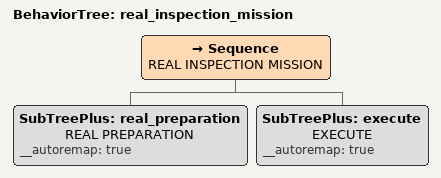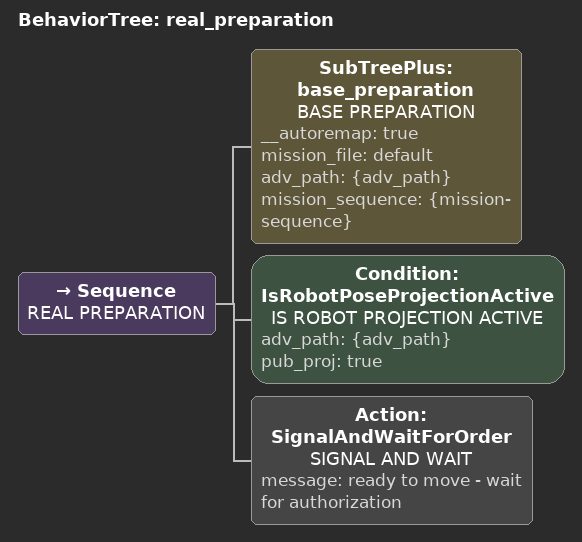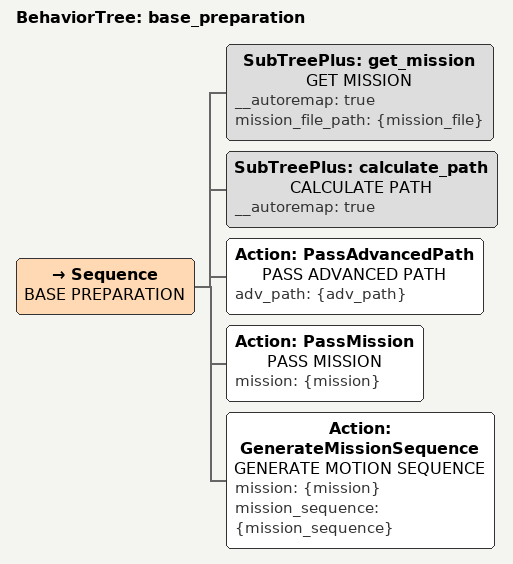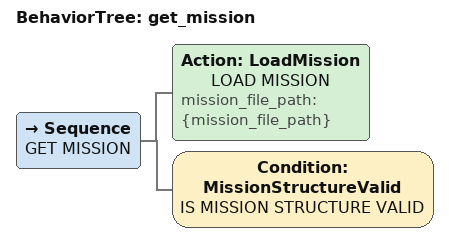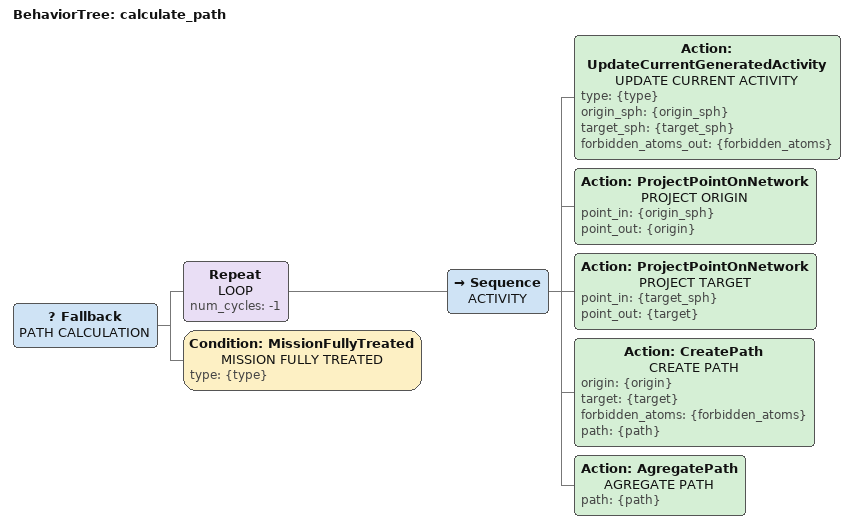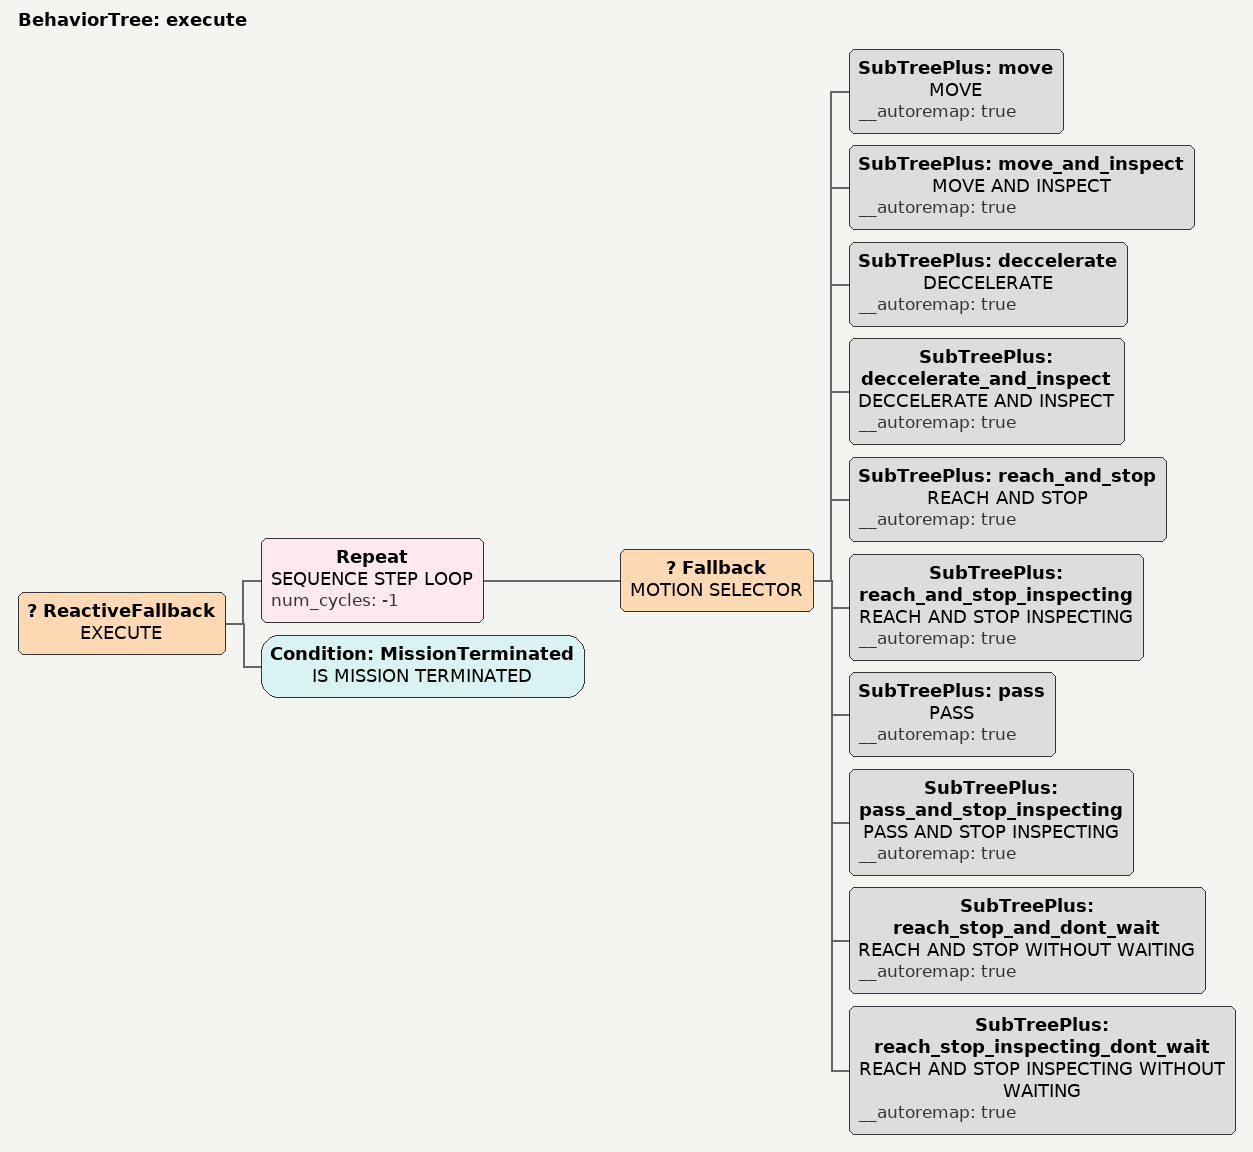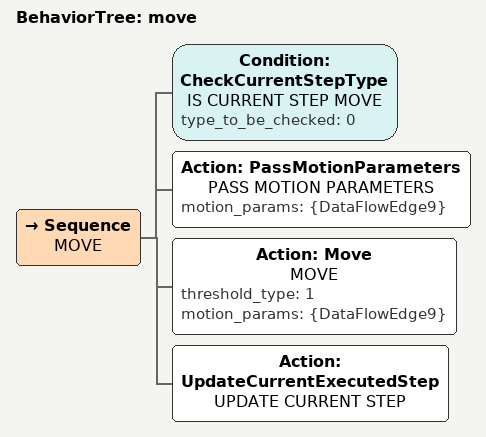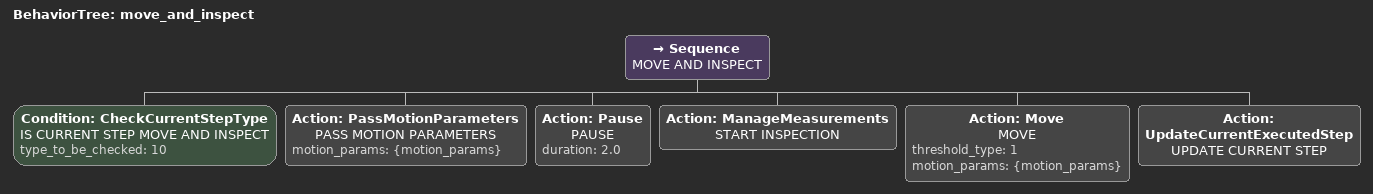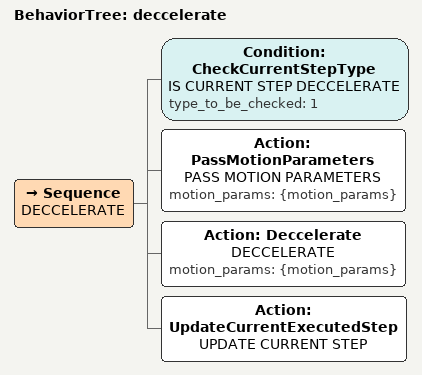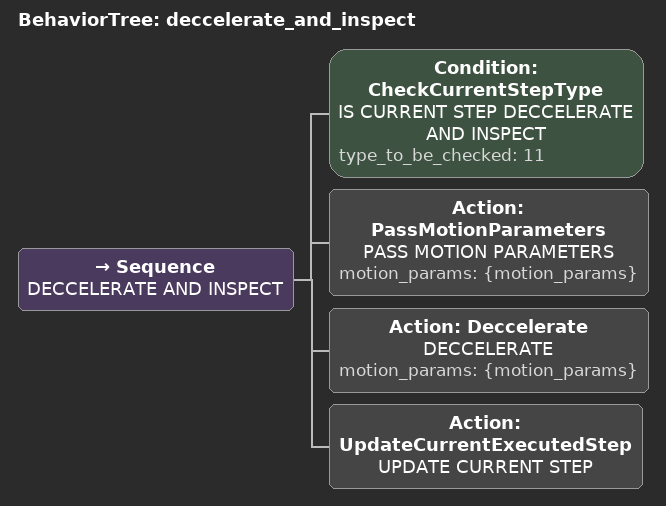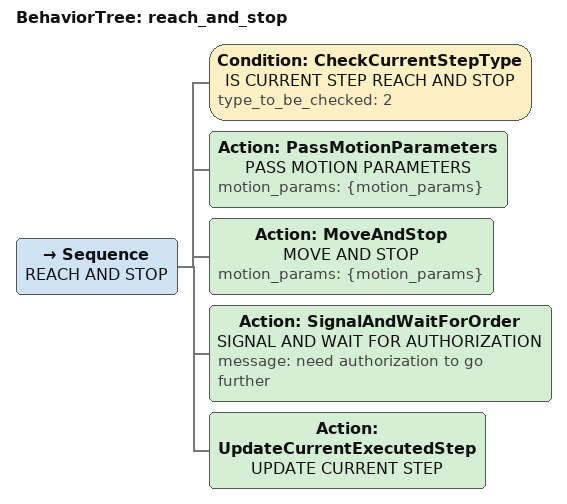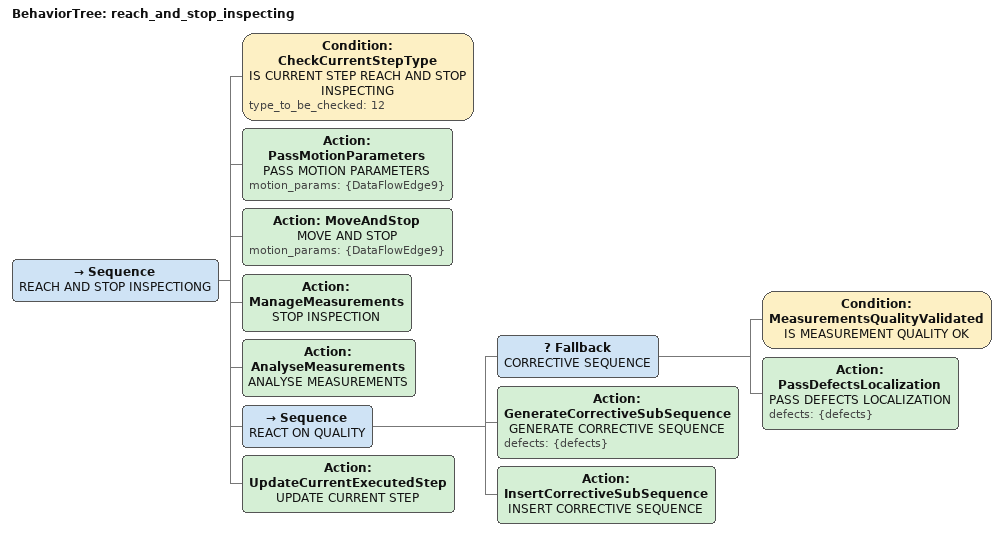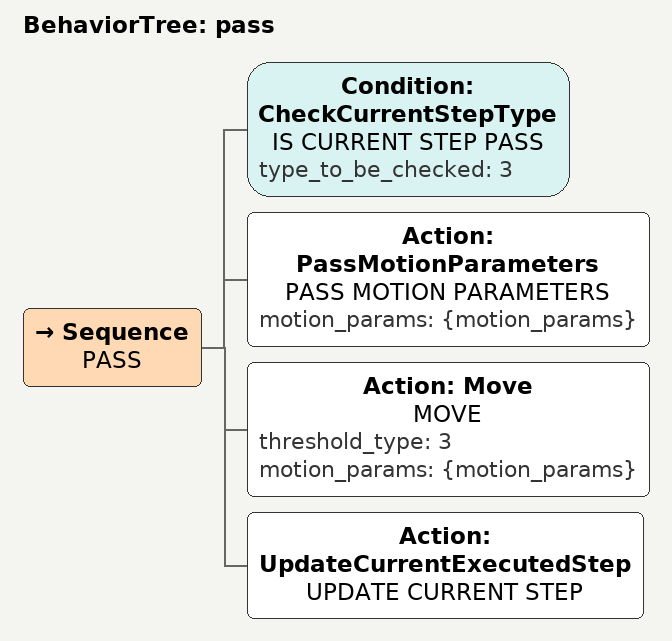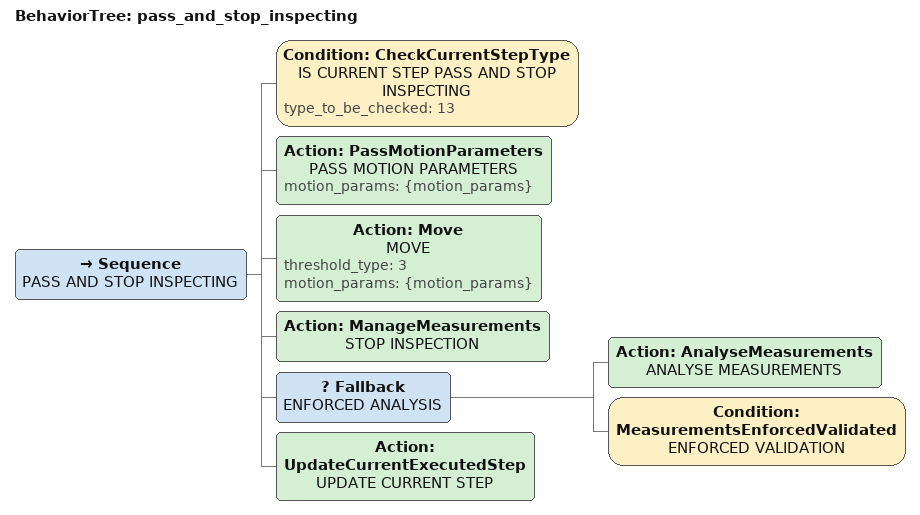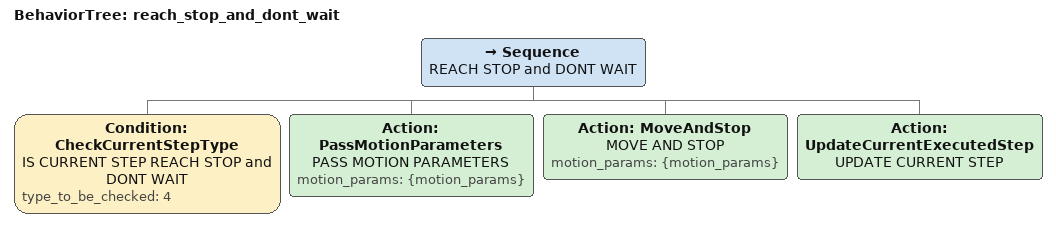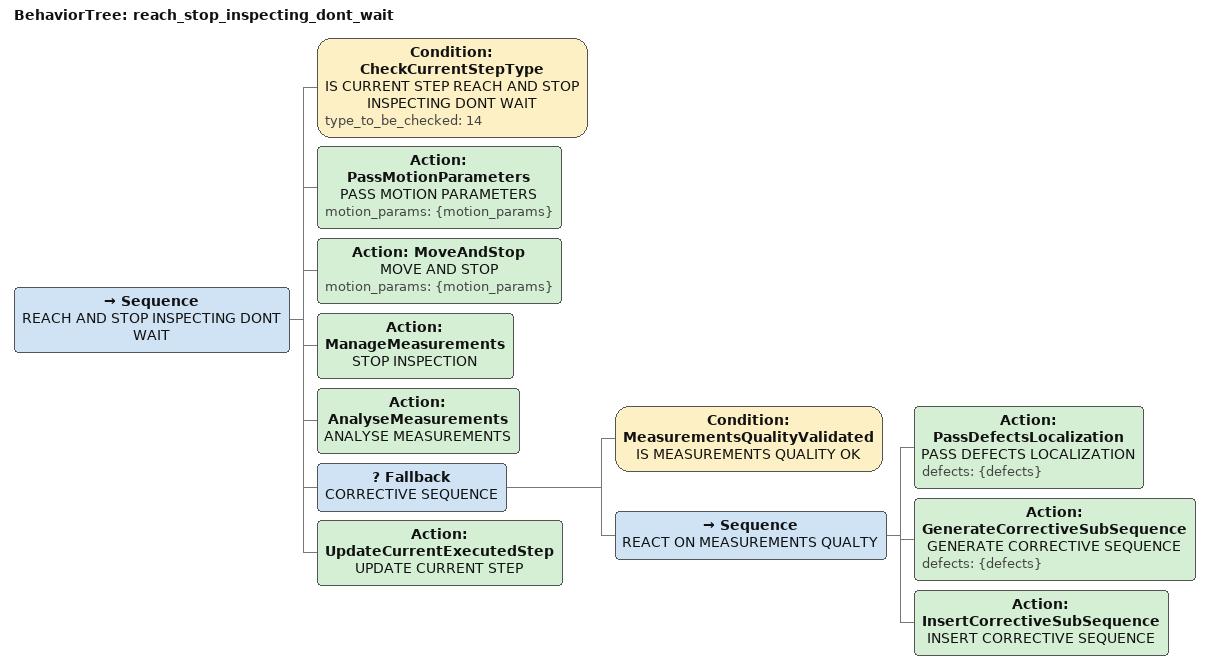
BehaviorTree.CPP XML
<?xml version="1.0" encoding="ASCII"?>
<root main_tree_to_execute="real_inspection_mission">
  <BehaviorTree ID="real_inspection_mission">
    <Sequence name="REAL INSPECTION MISSION">
      <SubTreePlus name="REAL PREPARATION" ID="real_preparation" __autoremap="true"/>
      <SubTreePlus name="EXECUTE" ID="execute" __autoremap="true"/>
    </Sequence>
  </BehaviorTree>
  <BehaviorTree ID="real_preparation">
    <Sequence name="REAL PREPARATION">
      <SubTreePlus name="BASE PREPARATION" ID="base_preparation" __autoremap="true" mission_file="default" adv_path="{adv_path}" mission_sequence="{mission-sequence}"/>
      <Condition name="IS ROBOT PROJECTION ACTIVE" ID="IsRobotPoseProjectionActive" adv_path="{adv_path}" pub_proj="true"/>
      <Action name="SIGNAL AND WAIT" ID="SignalAndWaitForOrder" message="ready to move - wait for authorization"/>
    </Sequence>
  </BehaviorTree>
  <BehaviorTree ID="base_preparation">
    <Sequence name="BASE PREPARATION">
      <SubTreePlus name="GET MISSION" ID="get_mission" __autoremap="true" mission_file_path="{mission_file}"/>
      <SubTreePlus name="CALCULATE PATH" ID="calculate_path" __autoremap="true"/>
      <Action name="PASS ADVANCED PATH" ID="PassAdvancedPath" adv_path="{adv_path}"/>
      <Action name="PASS MISSION" ID="PassMission" mission="{mission}"/>
      <Action name="GENERATE MOTION SEQUENCE" ID="GenerateMissionSequence" mission="{mission}" mission_sequence="{mission_sequence}"/>
    </Sequence>
  </BehaviorTree>
  <BehaviorTree ID="get_mission">
    <Sequence name="GET MISSION">
      <Action name="LOAD MISSION" ID="LoadMission" mission_file_path="{mission_file_path}"/>
      <Condition name="IS MISSION STRUCTURE VALID" ID="MissionStructureValid"/>
    </Sequence>
  </BehaviorTree>
  <BehaviorTree ID="calculate_path">
    <Fallback name="PATH CALCULATION">
      <Repeat name="LOOP" num_cycles="-1">
        <Sequence name="ACTIVITY">
          <Action name="UPDATE CURRENT ACTIVITY" ID="UpdateCurrentGeneratedActivity" type="{type}" origin_sph="{origin_sph}" target_sph="{target_sph}" forbidden_atoms_out="{forbidden_atoms}"/>
          <Action name="PROJECT ORIGIN" ID="ProjectPointOnNetwork" point_in="{origin_sph}" point_out="{origin}"/>
          <Action name="PROJECT TARGET" ID="ProjectPointOnNetwork" point_in="{target_sph}" point_out="{target}"/>
          <Action name="CREATE PATH" ID="CreatePath" origin="{origin}" target="{target}" forbidden_atoms="{forbidden_atoms}" path="{path}"/>
          <Action name="AGREGATE PATH" ID="AgregatePath" path="{path}"/>
        </Sequence>
      </Repeat>
      <Condition name="MISSION FULLY TREATED" ID="MissionFullyTreated" type="{type}"/>
    </Fallback>
  </BehaviorTree>
  <BehaviorTree ID="execute">
    <ReactiveFallback name="EXECUTE">
      <Repeat name="SEQUENCE STEP LOOP" num_cycles="-1">
        <Fallback name="MOTION SELECTOR">
          <SubTreePlus name="MOVE" ID="move" __autoremap="true"/>
          <SubTreePlus name="MOVE AND INSPECT" ID="move_and_inspect" __autoremap="true"/>
          <SubTreePlus name="DECCELERATE" ID="deccelerate" __autoremap="true"/>
          <SubTreePlus name="DECCELERATE AND INSPECT" ID="deccelerate_and_inspect" __autoremap="true"/>
          <SubTreePlus name="REACH AND STOP" ID="reach_and_stop" __autoremap="true"/>
          <SubTreePlus name="REACH AND STOP INSPECTING" ID="reach_and_stop_inspecting" __autoremap="true"/>
          <SubTreePlus name="PASS" ID="pass" __autoremap="true"/>
          <SubTreePlus name="PASS AND STOP INSPECTING" ID="pass_and_stop_inspecting" __autoremap="true"/>
          <SubTreePlus name="REACH AND STOP WITHOUT WAITING" ID="reach_stop_and_dont_wait" __autoremap="true"/>
          <SubTreePlus name="REACH AND STOP INSPECTING WITHOUT WAITING" ID="reach_stop_inspecting_dont_wait" __autoremap="true"/>
        </Fallback>
      </Repeat>
      <Condition name="IS MISSION TERMINATED" ID="MissionTerminated"/>
    </ReactiveFallback>
  </BehaviorTree>
  <BehaviorTree ID="move">
    <Sequence name="MOVE">
      <Condition name="IS CURRENT STEP MOVE" ID="CheckCurrentStepType" type_to_be_checked="0"/>
      <Action name="PASS MOTION PARAMETERS" ID="PassMotionParameters" motion_params="{DataFlowEdge9}"/>
      <Action name="MOVE" ID="Move" threshold_type="1" motion_params="{DataFlowEdge9}"/>
      <Action name="UPDATE CURRENT STEP" ID="UpdateCurrentExecutedStep"/>
    </Sequence>
  </BehaviorTree>
  <BehaviorTree ID="move_and_inspect">
    <Sequence name="MOVE AND INSPECT">
      <Condition name="IS CURRENT STEP MOVE AND INSPECT" ID="CheckCurrentStepType" type_to_be_checked="10"/>
      <Action name="PASS MOTION PARAMETERS" ID="PassMotionParameters" motion_params="{motion_params}"/>
      <Action name="PAUSE" ID="Pause" duration="2.0"/>
      <Action name="START INSPECTION" ID="ManageMeasurements"/>
      <Action name="MOVE" ID="Move" threshold_type="1" motion_params="{motion_params}"/>
      <Action name="UPDATE CURRENT STEP" ID="UpdateCurrentExecutedStep"/>
    </Sequence>
  </BehaviorTree>
  <BehaviorTree ID="deccelerate">
    <Sequence name="DECCELERATE">
      <Condition name="IS CURRENT STEP DECCELERATE" ID="CheckCurrentStepType" type_to_be_checked="1"/>
      <Action name="PASS MOTION PARAMETERS" ID="PassMotionParameters" motion_params="{motion_params}"/>
      <Action name="DECCELERATE" ID="Deccelerate" motion_params="{motion_params}"/>
      <Action name="UPDATE CURRENT STEP" ID="UpdateCurrentExecutedStep"/>
    </Sequence>
  </BehaviorTree>
  <BehaviorTree ID="deccelerate_and_inspect">
    <Sequence name="DECCELERATE AND INSPECT">
      <Condition name="IS CURRENT STEP DECCELERATE AND INSPECT" ID="CheckCurrentStepType" type_to_be_checked="11"/>
      <Action name="PASS MOTION PARAMETERS" ID="PassMotionParameters" motion_params="{motion_params}"/>
      <Action name="DECCELERATE" ID="Deccelerate" motion_params="{motion_params}"/>
      <Action name="UPDATE CURRENT STEP" ID="UpdateCurrentExecutedStep"/>
    </Sequence>
  </BehaviorTree>
  <BehaviorTree ID="reach_and_stop">
    <Sequence name="REACH AND STOP">
      <Condition name="IS CURRENT STEP REACH AND STOP" ID="CheckCurrentStepType" type_to_be_checked="2"/>
      <Action name="PASS MOTION PARAMETERS" ID="PassMotionParameters" motion_params="{motion_params}"/>
      <Action name="MOVE AND STOP" ID="MoveAndStop" motion_params="{motion_params}"/>
      <Action name="SIGNAL AND WAIT FOR AUTHORIZATION" ID="SignalAndWaitForOrder" message="need authorization to go further"/>
      <Action name="UPDATE CURRENT STEP" ID="UpdateCurrentExecutedStep"/>
    </Sequence>
  </BehaviorTree>
  <BehaviorTree ID="reach_and_stop_inspecting">
    <Sequence name="REACH AND STOP INSPECTIONG">
      <Condition name="IS CURRENT STEP REACH AND STOP INSPECTING" ID="CheckCurrentStepType" type_to_be_checked="12"/>
      <Action name="PASS MOTION PARAMETERS" ID="PassMotionParameters" motion_params="{DataFlowEdge9}"/>
      <Action name="MOVE AND STOP" ID="MoveAndStop" motion_params="{DataFlowEdge9}"/>
      <Action name="STOP INSPECTION" ID="ManageMeasurements"/>
      <Action name="ANALYSE MEASUREMENTS" ID="AnalyseMeasurements"/>
      <Sequence name="REACT ON QUALITY">
        <Fallback name="CORRECTIVE SEQUENCE">
          <Condition name="IS MEASUREMENT QUALITY OK" ID="MeasurementsQualityValidated"/>
          <Action name="PASS DEFECTS LOCALIZATION" ID="PassDefectsLocalization" defects="{defects}"/>
        </Fallback>
        <Action name="GENERATE CORRECTIVE SEQUENCE" ID="GenerateCorrectiveSubSequence" defects="{defects}"/>
        <Action name="INSERT CORRECTIVE SEQUENCE" ID="InsertCorrectiveSubSequence"/>
      </Sequence>
      <Action name="UPDATE CURRENT STEP" ID="UpdateCurrentExecutedStep"/>
    </Sequence>
  </BehaviorTree>
  <BehaviorTree ID="pass">
    <Sequence name="PASS">
      <Condition name="IS CURRENT STEP PASS" ID="CheckCurrentStepType" type_to_be_checked="3"/>
      <Action name="PASS MOTION PARAMETERS" ID="PassMotionParameters" motion_params="{motion_params}"/>
      <Action name="MOVE" ID="Move" threshold_type="3" motion_params="{motion_params}"/>
      <Action name="UPDATE CURRENT STEP" ID="UpdateCurrentExecutedStep"/>
    </Sequence>
  </BehaviorTree>
  <BehaviorTree ID="pass_and_stop_inspecting">
    <Sequence name="PASS AND STOP INSPECTING">
      <Condition name="IS CURRENT STEP PASS AND STOP INSPECTING" ID="CheckCurrentStepType" type_to_be_checked="13"/>
      <Action name="PASS MOTION PARAMETERS" ID="PassMotionParameters" motion_params="{motion_params}"/>
      <Action name="MOVE" ID="Move" threshold_type="3" motion_params="{motion_params}"/>
      <Action name="STOP INSPECTION" ID="ManageMeasurements"/>
      <Fallback name="ENFORCED ANALYSIS">
        <Action name="ANALYSE MEASUREMENTS" ID="AnalyseMeasurements"/>
        <Condition name="ENFORCED VALIDATION" ID="MeasurementsEnforcedValidated"/>
      </Fallback>
      <Action name="UPDATE CURRENT STEP" ID="UpdateCurrentExecutedStep"/>
    </Sequence>
  </BehaviorTree>
  <BehaviorTree ID="reach_stop_and_dont_wait">
    <Sequence name="REACH STOP and DONT WAIT">
      <Condition name="IS CURRENT STEP REACH STOP and DONT WAIT" ID="CheckCurrentStepType" type_to_be_checked="4"/>
      <Action name="PASS MOTION PARAMETERS" ID="PassMotionParameters" motion_params="{motion_params}"/>
      <Action name="MOVE AND STOP" ID="MoveAndStop" motion_params="{motion_params}"/>
      <Action name="UPDATE CURRENT STEP" ID="UpdateCurrentExecutedStep"/>
    </Sequence>
  </BehaviorTree>
  <BehaviorTree ID="reach_stop_inspecting_dont_wait">
    <Sequence name="REACH AND STOP INSPECTING DONT WAIT">
      <Condition name="IS CURRENT STEP REACH AND STOP INSPECTING DONT WAIT" ID="CheckCurrentStepType" type_to_be_checked="14"/>
      <Action name="PASS MOTION PARAMETERS" ID="PassMotionParameters" motion_params="{motion_params}"/>
      <Action name="MOVE AND STOP" ID="MoveAndStop" motion_params="{motion_params}"/>
      <Action name="STOP INSPECTION" ID="ManageMeasurements"/>
      <Action name="ANALYSE MEASUREMENTS" ID="AnalyseMeasurements"/>
      <Fallback name="CORRECTIVE SEQUENCE">
        <Condition name="IS MEASUREMENTS QUALITY OK" ID="MeasurementsQualityValidated"/>
        <Sequence name="REACT ON MEASUREMENTS QUALTY">
          <Action name="PASS DEFECTS LOCALIZATION" ID="PassDefectsLocalization" defects="{defects}"/>
          <Action name="GENERATE CORRECTIVE SEQUENCE" ID="GenerateCorrectiveSubSequence" defects="{defects}"/>
          <Action name="INSERT CORRECTIVE SEQUENCE" ID="InsertCorrectiveSubSequence"/>
        </Sequence>
      </Fallback>
      <Action name="UPDATE CURRENT STEP" ID="UpdateCurrentExecutedStep"/>
    </Sequence>
  </BehaviorTree>
</root>
